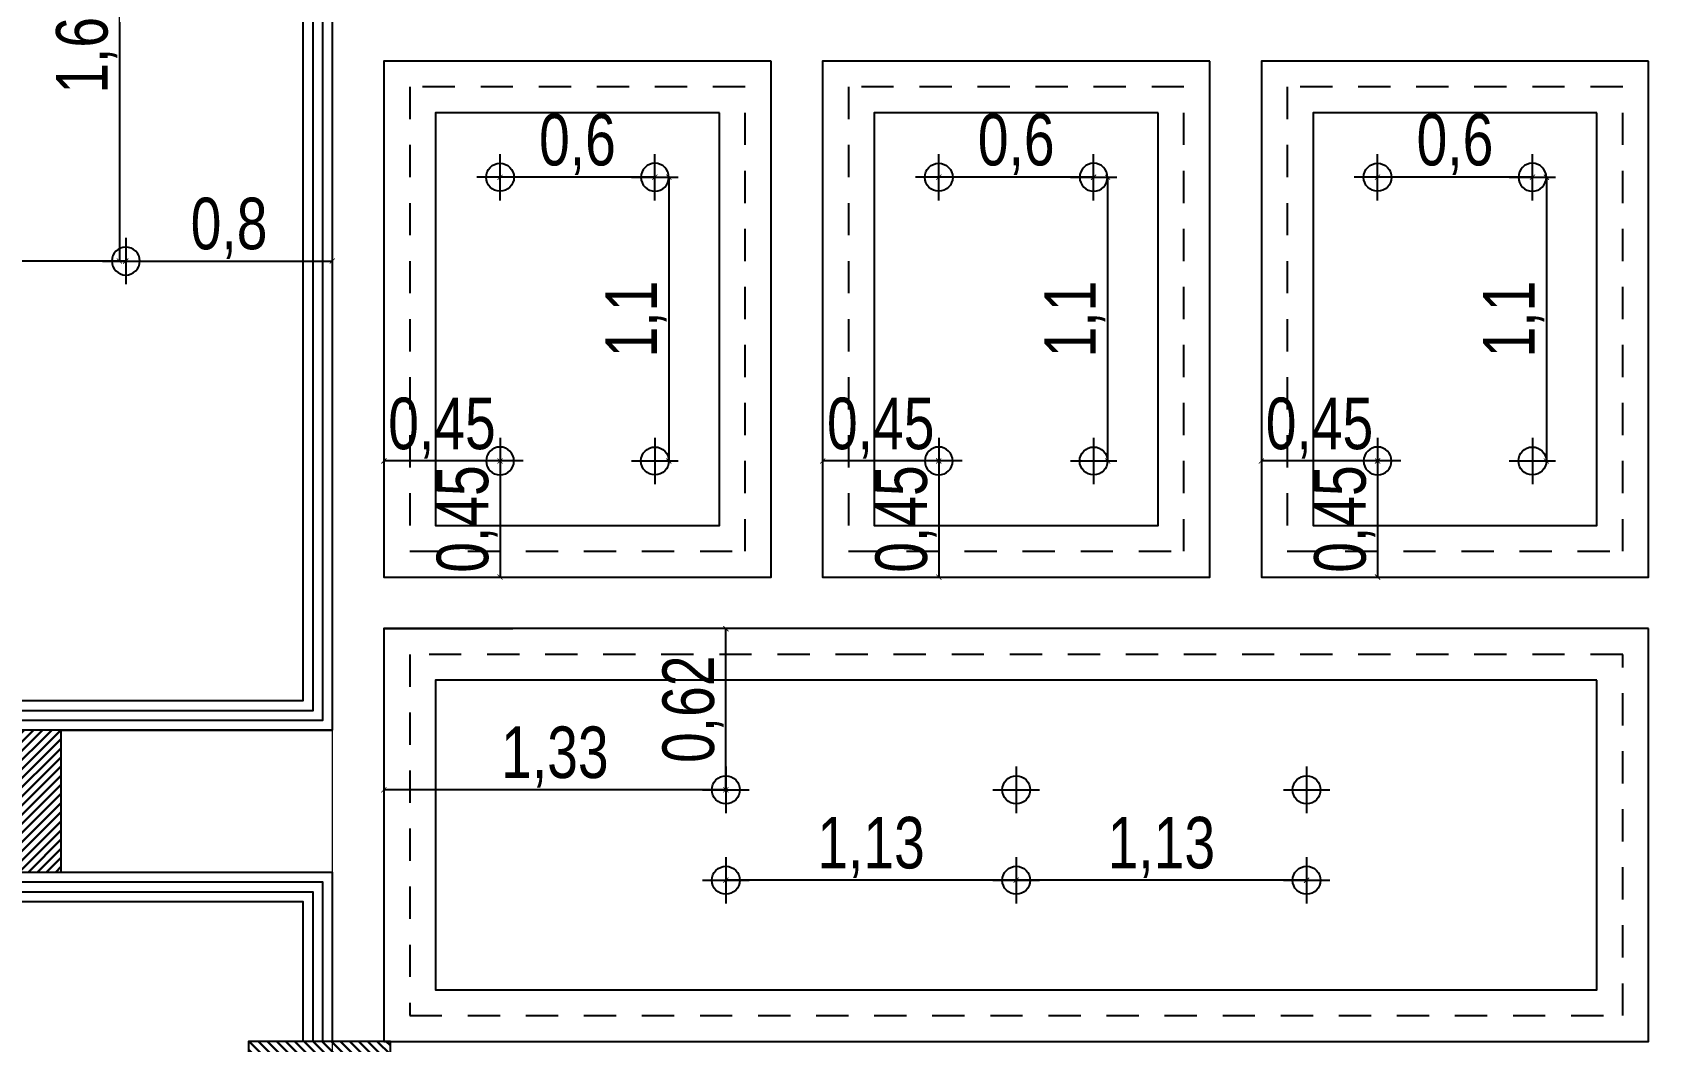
# Model space of a CAD drawing. Header units: inches. Extents: x -279 to 561, y -345 to 342.
# Drawn here: x -215.57 to -209.25, y 94.85 to 98.76 of the extents above; entities that cross this region are included whole.
import ezdxf

# ---------------------------------------------------------------- set-up
doc = ezdxf.new("R2010")
doc.units = ezdxf.units.IN
doc.header["$LTSCALE"] = 0.5
doc.header["$MEASUREMENT"] = 0
doc.linetypes.add('DASHED2', pattern=[0.375, 0.25, -0.125])
for name, color, linetype, lineweight in [('.', 14, 'Continuous', 9), ('A-DETL-MBND', 5, 'Continuous', 9), ('A-WALL', 113, 'Continuous', 13), ('columns', 5, 'Continuous', 30)]:
    doc.layers.add(name, color=color, linetype=linetype, lineweight=lineweight)
for name, color, linetype in [('ceiling', 4, 'Continuous'), ('CEILING FIXTURES LEGENDS$0$E-LTG', 1, 'Continuous'), ('COULMN', 5, 'Continuous'), ('S-DIM', 7, 'Continuous'), ('WAL', 7, 'Continuous')]:
    doc.layers.add(name, color=color, linetype=linetype)
doc.styles.add('ROM', font='AGENCYR.TTF', dxfattribs={"width": 0.8})
doc.styles.get("Standard").update_dxf_attribs({"font": 'arial.ttf'})
doc.dimstyles.new('Copy(9) of ISO-25', dxfattribs={"dimtxt": 0.2, "dimasz": 0.02, "dimexe": 0.05, "dimexo": 0.05, "dimgap": 0.02, "dimtad": 1, "dimtxsty": 'ROM', "dimblk": 'ARCHTICK', "dimcen": 0.03, "dimse1": 1, "dimse2": 1, "dimclrd": 248, "dimclrt": 248, "dimadec": 0, "dimazin": 0, "dimtfac": 1, "dimtmove": 0, "dimatfit": 3, "dimldrblk": 'DOT', "dimfxl": 1, "dimarcsym": 0})
doc.dimstyles.get("Standard").update_dxf_attribs({"dimtxt": 0.18, "dimasz": 0.18, "dimexe": 0.18, "dimexo": 0.0625, "dimgap": 0.09, "dimtad": 0, "dimtih": 1, "dimtoh": 1, "dimzin": 0, "dimdsep": 46, "dimtxsty": 'Standard', "dimcen": 0.09, "dimadec": 0, "dimazin": 0, "dimtfac": 1, "dimtofl": 0, "dimtmove": 0, "dimatfit": 3, "dimfxl": 1, "dimtolj": 1, "dimtzin": 0, "dimarcsym": 0})

# ---------------------------------------------------------------- blocks, each defined once
blk = doc.blocks.new('fbv b')
at = {"layer": '.'}
h = blk.add_hatch(dxfattribs=at)
h.set_pattern_fill('ANSI31', color=8, scale=0.05)
h.set_pattern_definition([(45, (33, 0), (-0.1122532, 0.1122532), [])])
h.paths.add_polyline_path([(1.1274, 9.1587), (-18.8526, 9.1587), (-18.8526, -15.8413), (1.1274, -15.8413)])
h.paths.add_polyline_path([(0.8774, -15.5913), (-18.6026, -15.5913), (-18.6026, 8.9087), (0.8774, 8.9087)], flags=16)
at = {"layer": 'columns'}
h = blk.add_hatch(dxfattribs=at)
h.set_pattern_fill('ANSI31', color=6, scale=0.2, angle=-1080)
h.set_pattern_definition([(44.999999994, (-401352.823026, -809058.279867), (-0.01767766952786, 0.0176776695315), [])])
h.paths.add_polyline_path([(-11.1626, -4.4663), (-11.3626, -4.4663), (-11.3626, -5.0163), (-11.1626, -5.0163)])
at = {"layer": 'columns', "true_color": 0x105689}
h = blk.add_hatch(dxfattribs=at)
h.set_pattern_fill('ANSI31', color=146, scale=0.2, angle=-1170)
h.set_pattern_definition([(314.999999994, (-809065.832293, 401335.719137), (0.0176776695315, 0.01767766952786), [])])
h.paths.add_polyline_path([(-12.0187, -5.9413), (-12.0187, -5.7413), (-12.5687, -5.7413), (-12.5687, -5.9413)])
at = {"layer": 'COULMN', "color": 6}
blk.add_lwpolyline([(-11.1626, -4.4663), (-11.3626, -4.4663), (-11.3626, -5.0163), (-11.1626, -5.0163)], close=True, dxfattribs=at)
at = {"layer": 'COULMN'}
blk.add_lwpolyline([(-12.0187, -5.9413), (-12.0187, -5.7413), (-12.5687, -5.7413), (-12.5687, -5.9413)], close=True, dxfattribs=at)
blk = doc.blocks.new('l')
at = {"layer": 'CEILING FIXTURES LEGENDS$0$E-LTG'}
for p, q in [((54.452, -60.4591), (54.452, -60.6391)), ((54.362, -60.5491), (54.542, -60.5491))]:
    blk.add_line(p, q, dxfattribs=at)
blk.add_circle((54.452, -60.5491), 0.0541, dxfattribs=at)
blk = doc.blocks.new('_ArchTick')
at = {"color": 0, "linetype": 'ByBlock', "const_width": 0.15}
blk.add_lwpolyline([(-0.5, -0.5), (0.5, 0.5)], dxfattribs=at)
blk = doc.blocks.new('*D137')
at = {"layer": 'Defpoints', "color": 0, "transparency": 16777216}
for p in [(-216.7113, 97.8765), (-216.7113, 97.8765), (-215.2113, 97.8765)]:
    blk.add_point(p, dxfattribs=at)
at = {"layer": 'WAL', "color": 248, "lineweight": -2, "transparency": 16777216}
blk.add_line((-215.2113, 97.8765), (-216.7113, 97.8765), dxfattribs=at)
at = {"layer": 'WAL', "color": 248, "lineweight": -2, "transparency": 16777216, "xscale": 0.02, "yscale": 0.02, "zscale": 0.02, "rotation": 180}
blk.add_blockref('_ArchTick', (-216.7113, 97.8765), dxfattribs=at)
at = {"layer": 'WAL', "color": 248, "lineweight": -2, "transparency": 16777216, "xscale": 0.02, "yscale": 0.02, "zscale": 0.02}
blk.add_blockref('_ArchTick', (-215.2113, 97.8765), dxfattribs=at)
at = {"layer": 'WAL', "color": 248, "transparency": 16777216, "insert": (-215.9613, 98.0036), "char_height": 0.2, "attachment_point": 5, "style": 'ROM'}
blk.add_mtext('1,5', dxfattribs=at)
blk = doc.blocks.new('_DOT')
at = {"color": 0, "linetype": 'ByBlock'}
blk.add_line((-0.5, 0), (-1, 0), dxfattribs=at)
at = {"color": 0, "linetype": 'ByBlock', "const_width": 0.5}
blk.add_lwpolyline([(-0.25, 0, 1), (0.25, 0, 1)], format="xyb", close=True, dxfattribs=at)
blk = doc.blocks.new('*D138')
at = {"layer": 'Defpoints', "color": 0, "transparency": 16777216}
for p in [(-215.2113, 97.8765), (-214.4114, 97.8765), (-214.4114, 97.8765)]:
    blk.add_point(p, dxfattribs=at)
at = {"layer": 'WAL', "color": 248, "lineweight": -2, "transparency": 16777216}
blk.add_line((-215.2113, 97.8765), (-214.4114, 97.8765), dxfattribs=at)
at = {"layer": 'WAL', "color": 248, "lineweight": -2, "transparency": 16777216, "xscale": 0.02, "yscale": 0.02, "zscale": 0.02, "rotation": 180}
blk.add_blockref('_ArchTick', (-215.2113, 97.8765), dxfattribs=at)
at = {"layer": 'WAL', "color": 248, "lineweight": -2, "transparency": 16777216, "xscale": 0.02, "yscale": 0.02, "zscale": 0.02}
blk.add_blockref('_ArchTick', (-214.4114, 97.8765), dxfattribs=at)
at = {"layer": 'WAL', "color": 248, "transparency": 16777216, "insert": (-214.8113, 98.0036), "char_height": 0.2, "attachment_point": 5, "style": 'ROM'}
blk.add_mtext('0,8', dxfattribs=at)
blk = doc.blocks.new('*D139')
at = {"layer": 'Defpoints', "color": 0, "transparency": 16777216}
for p in [(-215.2361, 99.4715), (-215.2361, 97.8765), (-215.2361, 97.8765)]:
    blk.add_point(p, dxfattribs=at)
at = {"layer": 'WAL', "color": 248, "lineweight": -2, "transparency": 16777216}
blk.add_line((-215.2361, 99.4715), (-215.2361, 97.8765), dxfattribs=at)
at = {"layer": 'WAL', "color": 248, "lineweight": -2, "transparency": 16777216, "xscale": 0.02, "yscale": 0.02, "zscale": 0.02}
for p, rotation in [((-215.2361, 99.4715), 90), ((-215.2361, 97.8765), 270)]:
    blk.add_blockref('_ArchTick', p, dxfattribs=dict(at, rotation=rotation))
at = {"layer": 'WAL', "color": 248, "transparency": 16777216, "insert": (-215.3632, 98.674), "char_height": 0.2, "attachment_point": 5, "rotation": 90, "style": 'ROM'}
blk.add_mtext('1,6', dxfattribs=at)
blk = doc.blocks.new('*D419')
at = {"layer": 'Defpoints', "color": 0, "transparency": 16777216}
for p in [(-214.2114, 95.8267), (-214.2114, 95.8267), (-212.8864, 95.8267)]:
    blk.add_point(p, dxfattribs=at)
at = {"layer": 'WAL', "color": 248, "lineweight": -2, "transparency": 16777216}
blk.add_line((-212.8864, 95.8267), (-214.2114, 95.8267), dxfattribs=at)
at = {"layer": 'WAL', "color": 248, "lineweight": -2, "transparency": 16777216, "xscale": 0.02, "yscale": 0.02, "zscale": 0.02, "rotation": 180}
blk.add_blockref('_ArchTick', (-214.2114, 95.8267), dxfattribs=at)
at = {"layer": 'WAL', "color": 248, "lineweight": -2, "transparency": 16777216, "xscale": 0.02, "yscale": 0.02, "zscale": 0.02}
blk.add_blockref('_ArchTick', (-212.8864, 95.8267), dxfattribs=at)
at = {"layer": 'WAL', "color": 248, "transparency": 16777216, "insert": (-213.5489, 95.9538), "char_height": 0.2, "attachment_point": 5, "style": 'ROM'}
blk.add_mtext('1,33', dxfattribs=at)
blk = doc.blocks.new('*D420')
at = {"layer": 'Defpoints', "color": 0, "transparency": 16777216}
for p in [(-212.8864, 96.4515), (-212.8864, 96.4515), (-212.8864, 95.8267)]:
    blk.add_point(p, dxfattribs=at)
at = {"layer": 'WAL', "color": 248, "lineweight": -2, "transparency": 16777216}
blk.add_line((-212.8864, 95.8267), (-212.8864, 96.4515), dxfattribs=at)
at = {"layer": 'WAL', "color": 248, "lineweight": -2, "transparency": 16777216, "xscale": 0.02, "yscale": 0.02, "zscale": 0.02}
for p, rotation in [((-212.8864, 96.4515), 90), ((-212.8864, 95.8267), 270)]:
    blk.add_blockref('_ArchTick', p, dxfattribs=dict(at, rotation=rotation))
at = {"layer": 'WAL', "color": 248, "transparency": 16777216, "insert": (-213.0135, 96.1391), "char_height": 0.2, "attachment_point": 5, "rotation": 90, "style": 'ROM'}
blk.add_mtext('0,62', dxfattribs=at)
blk = doc.blocks.new('*D421')
at = {"layer": 'Defpoints', "color": 0, "transparency": 16777216}
for p in [(-211.7614, 95.4763), (-211.7614, 95.4763), (-210.6364, 95.4763)]:
    blk.add_point(p, dxfattribs=at)
at = {"layer": 'WAL', "color": 248, "lineweight": -2, "transparency": 16777216}
blk.add_line((-210.6364, 95.4763), (-211.7614, 95.4763), dxfattribs=at)
at = {"layer": 'WAL', "color": 248, "lineweight": -2, "transparency": 16777216, "xscale": 0.02, "yscale": 0.02, "zscale": 0.02, "rotation": 180}
blk.add_blockref('_ArchTick', (-211.7614, 95.4763), dxfattribs=at)
at = {"layer": 'WAL', "color": 248, "lineweight": -2, "transparency": 16777216, "xscale": 0.02, "yscale": 0.02, "zscale": 0.02}
blk.add_blockref('_ArchTick', (-210.6364, 95.4763), dxfattribs=at)
at = {"layer": 'WAL', "color": 248, "transparency": 16777216, "insert": (-211.1989, 95.6034), "char_height": 0.2, "attachment_point": 5, "style": 'ROM'}
blk.add_mtext('1,13', dxfattribs=at)
blk = doc.blocks.new('*D422')
at = {"layer": 'Defpoints', "color": 0, "transparency": 16777216}
for p in [(-212.8864, 95.4763), (-212.8864, 95.4763), (-211.7614, 95.4763)]:
    blk.add_point(p, dxfattribs=at)
at = {"layer": 'WAL', "color": 248, "lineweight": -2, "transparency": 16777216}
blk.add_line((-211.7614, 95.4763), (-212.8864, 95.4763), dxfattribs=at)
at = {"layer": 'WAL', "color": 248, "lineweight": -2, "transparency": 16777216, "xscale": 0.02, "yscale": 0.02, "zscale": 0.02, "rotation": 180}
blk.add_blockref('_ArchTick', (-212.8864, 95.4763), dxfattribs=at)
at = {"layer": 'WAL', "color": 248, "lineweight": -2, "transparency": 16777216, "xscale": 0.02, "yscale": 0.02, "zscale": 0.02}
blk.add_blockref('_ArchTick', (-211.7614, 95.4763), dxfattribs=at)
at = {"layer": 'WAL', "color": 248, "transparency": 16777216, "insert": (-212.3239, 95.6034), "char_height": 0.2, "attachment_point": 5, "style": 'ROM'}
blk.add_mtext('1,13', dxfattribs=at)
blk = doc.blocks.new('*D423')
at = {"layer": 'Defpoints', "color": 0, "transparency": 16777216}
for p in [(-213.7614, 98.2015), (-213.7614, 98.2015), (-213.1614, 98.2015)]:
    blk.add_point(p, dxfattribs=at)
at = {"layer": 'WAL', "color": 248, "lineweight": -2, "transparency": 16777216}
blk.add_line((-213.1614, 98.2015), (-213.7614, 98.2015), dxfattribs=at)
at = {"layer": 'WAL', "color": 248, "lineweight": -2, "transparency": 16777216, "xscale": 0.02, "yscale": 0.02, "zscale": 0.02, "rotation": 180}
blk.add_blockref('_ArchTick', (-213.7614, 98.2015), dxfattribs=at)
at = {"layer": 'WAL', "color": 248, "lineweight": -2, "transparency": 16777216, "xscale": 0.02, "yscale": 0.02, "zscale": 0.02}
blk.add_blockref('_ArchTick', (-213.1614, 98.2015), dxfattribs=at)
at = {"layer": 'WAL', "color": 248, "transparency": 16777216, "insert": (-213.4614, 98.3286), "char_height": 0.2, "attachment_point": 5, "style": 'ROM'}
blk.add_mtext('0,6', dxfattribs=at)
blk = doc.blocks.new('*D424')
at = {"layer": 'Defpoints', "color": 0, "transparency": 16777216}
for p in [(-213.1614, 98.2015), (-213.1614, 97.1015), (-213.1073, 97.1015)]:
    blk.add_point(p, dxfattribs=at)
at = {"layer": 'WAL', "color": 248, "lineweight": -2, "transparency": 16777216}
blk.add_line((-213.1073, 98.2015), (-213.1073, 97.1015), dxfattribs=at)
at = {"layer": 'WAL', "color": 248, "lineweight": -2, "transparency": 16777216, "xscale": 0.02, "yscale": 0.02, "zscale": 0.02}
for p, rotation in [((-213.1073, 98.2015), 90), ((-213.1073, 97.1015), 270)]:
    blk.add_blockref('_ArchTick', p, dxfattribs=dict(at, rotation=rotation))
at = {"layer": 'WAL', "color": 248, "transparency": 16777216, "insert": (-213.2344, 97.6515), "char_height": 0.2, "attachment_point": 5, "rotation": 90, "style": 'ROM'}
blk.add_mtext('1,1', dxfattribs=at)
blk = doc.blocks.new('*D425')
at = {"layer": 'Defpoints', "color": 0, "transparency": 16777216}
for p in [(-213.7614, 97.1015), (-213.7614, 96.6515), (-213.7614, 96.6515)]:
    blk.add_point(p, dxfattribs=at)
at = {"layer": 'WAL', "color": 248, "lineweight": -2, "transparency": 16777216}
blk.add_line((-213.7614, 97.1015), (-213.7614, 96.6515), dxfattribs=at)
at = {"layer": 'WAL', "color": 248, "lineweight": -2, "transparency": 16777216, "xscale": 0.02, "yscale": 0.02, "zscale": 0.02}
for p, rotation in [((-213.7614, 97.1015), 90), ((-213.7614, 96.6515), 270)]:
    blk.add_blockref('_ArchTick', p, dxfattribs=dict(at, rotation=rotation))
at = {"layer": 'WAL', "color": 248, "transparency": 16777216, "insert": (-213.8885, 96.8765), "char_height": 0.2, "attachment_point": 5, "rotation": 90, "style": 'ROM'}
blk.add_mtext('0,45', dxfattribs=at)
blk = doc.blocks.new('*D426')
at = {"layer": 'Defpoints', "color": 0, "transparency": 16777216}
for p in [(-214.2114, 97.1015), (-214.2114, 97.1015), (-213.7614, 97.1015)]:
    blk.add_point(p, dxfattribs=at)
at = {"layer": 'WAL', "color": 248, "lineweight": -2, "transparency": 16777216}
blk.add_line((-213.7614, 97.1015), (-214.2114, 97.1015), dxfattribs=at)
at = {"layer": 'WAL', "color": 248, "lineweight": -2, "transparency": 16777216, "xscale": 0.02, "yscale": 0.02, "zscale": 0.02, "rotation": 180}
blk.add_blockref('_ArchTick', (-214.2114, 97.1015), dxfattribs=at)
at = {"layer": 'WAL', "color": 248, "lineweight": -2, "transparency": 16777216, "xscale": 0.02, "yscale": 0.02, "zscale": 0.02}
blk.add_blockref('_ArchTick', (-213.7614, 97.1015), dxfattribs=at)
at = {"layer": 'WAL', "color": 248, "transparency": 16777216, "insert": (-213.9864, 97.2286), "char_height": 0.2, "attachment_point": 5, "style": 'ROM'}
blk.add_mtext('0,45', dxfattribs=at)
blk = doc.blocks.new('*D427')
at = {"layer": 'Defpoints', "color": 0, "transparency": 16777216}
for p in [(-212.0614, 98.2015), (-212.0614, 98.2015), (-211.4614, 98.2015)]:
    blk.add_point(p, dxfattribs=at)
at = {"layer": 'WAL', "color": 248, "lineweight": -2, "transparency": 16777216}
blk.add_line((-211.4614, 98.2015), (-212.0614, 98.2015), dxfattribs=at)
at = {"layer": 'WAL', "color": 248, "lineweight": -2, "transparency": 16777216, "xscale": 0.02, "yscale": 0.02, "zscale": 0.02, "rotation": 180}
blk.add_blockref('_ArchTick', (-212.0614, 98.2015), dxfattribs=at)
at = {"layer": 'WAL', "color": 248, "lineweight": -2, "transparency": 16777216, "xscale": 0.02, "yscale": 0.02, "zscale": 0.02}
blk.add_blockref('_ArchTick', (-211.4614, 98.2015), dxfattribs=at)
at = {"layer": 'WAL', "color": 248, "transparency": 16777216, "insert": (-211.7614, 98.3286), "char_height": 0.2, "attachment_point": 5, "style": 'ROM'}
blk.add_mtext('0,6', dxfattribs=at)
blk = doc.blocks.new('*D372')
at = {"layer": 'Defpoints', "color": 0, "transparency": 16777216}
for p in [(-211.4614, 98.2015), (-211.4614, 97.1015), (-211.4073, 97.1015)]:
    blk.add_point(p, dxfattribs=at)
at = {"layer": 'WAL', "color": 248, "lineweight": -2, "transparency": 16777216}
blk.add_line((-211.4073, 98.2015), (-211.4073, 97.1015), dxfattribs=at)
at = {"layer": 'WAL', "color": 248, "lineweight": -2, "transparency": 16777216, "xscale": 0.02, "yscale": 0.02, "zscale": 0.02}
for p, rotation in [((-211.4073, 98.2015), 90), ((-211.4073, 97.1015), 270)]:
    blk.add_blockref('_ArchTick', p, dxfattribs=dict(at, rotation=rotation))
at = {"layer": 'WAL', "color": 248, "transparency": 16777216, "insert": (-211.5344, 97.6515), "char_height": 0.2, "attachment_point": 5, "rotation": 90, "style": 'ROM'}
blk.add_mtext('1,1', dxfattribs=at)
blk = doc.blocks.new('*D373')
at = {"layer": 'Defpoints', "color": 0, "transparency": 16777216}
for p in [(-212.0614, 97.1015), (-212.0614, 96.6515), (-212.0614, 96.6515)]:
    blk.add_point(p, dxfattribs=at)
at = {"layer": 'WAL', "color": 248, "lineweight": -2, "transparency": 16777216}
blk.add_line((-212.0614, 97.1015), (-212.0614, 96.6515), dxfattribs=at)
at = {"layer": 'WAL', "color": 248, "lineweight": -2, "transparency": 16777216, "xscale": 0.02, "yscale": 0.02, "zscale": 0.02}
for p, rotation in [((-212.0614, 97.1015), 90), ((-212.0614, 96.6515), 270)]:
    blk.add_blockref('_ArchTick', p, dxfattribs=dict(at, rotation=rotation))
at = {"layer": 'WAL', "color": 248, "transparency": 16777216, "insert": (-212.1885, 96.8765), "char_height": 0.2, "attachment_point": 5, "rotation": 90, "style": 'ROM'}
blk.add_mtext('0,45', dxfattribs=at)
blk = doc.blocks.new('*D374')
at = {"layer": 'Defpoints', "color": 0, "transparency": 16777216}
for p in [(-212.5114, 97.1015), (-212.5114, 97.1015), (-212.0614, 97.1015)]:
    blk.add_point(p, dxfattribs=at)
at = {"layer": 'WAL', "color": 248, "lineweight": -2, "transparency": 16777216}
blk.add_line((-212.0614, 97.1015), (-212.5114, 97.1015), dxfattribs=at)
at = {"layer": 'WAL', "color": 248, "lineweight": -2, "transparency": 16777216, "xscale": 0.02, "yscale": 0.02, "zscale": 0.02, "rotation": 180}
blk.add_blockref('_ArchTick', (-212.5114, 97.1015), dxfattribs=at)
at = {"layer": 'WAL', "color": 248, "lineweight": -2, "transparency": 16777216, "xscale": 0.02, "yscale": 0.02, "zscale": 0.02}
blk.add_blockref('_ArchTick', (-212.0614, 97.1015), dxfattribs=at)
at = {"layer": 'WAL', "color": 248, "transparency": 16777216, "insert": (-212.2864, 97.2286), "char_height": 0.2, "attachment_point": 5, "style": 'ROM'}
blk.add_mtext('0,45', dxfattribs=at)
blk = doc.blocks.new('*D375')
at = {"layer": 'Defpoints', "color": 0, "transparency": 16777216}
for p in [(-210.3614, 98.2015), (-210.3614, 98.2015), (-209.7614, 98.2015)]:
    blk.add_point(p, dxfattribs=at)
at = {"layer": 'WAL', "color": 248, "lineweight": -2, "transparency": 16777216}
blk.add_line((-209.7614, 98.2015), (-210.3614, 98.2015), dxfattribs=at)
at = {"layer": 'WAL', "color": 248, "lineweight": -2, "transparency": 16777216, "xscale": 0.02, "yscale": 0.02, "zscale": 0.02, "rotation": 180}
blk.add_blockref('_ArchTick', (-210.3614, 98.2015), dxfattribs=at)
at = {"layer": 'WAL', "color": 248, "lineweight": -2, "transparency": 16777216, "xscale": 0.02, "yscale": 0.02, "zscale": 0.02}
blk.add_blockref('_ArchTick', (-209.7614, 98.2015), dxfattribs=at)
at = {"layer": 'WAL', "color": 248, "transparency": 16777216, "insert": (-210.0614, 98.3286), "char_height": 0.2, "attachment_point": 5, "style": 'ROM'}
blk.add_mtext('0,6', dxfattribs=at)
blk = doc.blocks.new('*D376')
at = {"layer": 'Defpoints', "color": 0, "transparency": 16777216}
for p in [(-209.7614, 98.2015), (-209.7614, 97.1015), (-209.7073, 97.1015)]:
    blk.add_point(p, dxfattribs=at)
at = {"layer": 'WAL', "color": 248, "lineweight": -2, "transparency": 16777216}
blk.add_line((-209.7073, 98.2015), (-209.7073, 97.1015), dxfattribs=at)
at = {"layer": 'WAL', "color": 248, "lineweight": -2, "transparency": 16777216, "xscale": 0.02, "yscale": 0.02, "zscale": 0.02}
for p, rotation in [((-209.7073, 98.2015), 90), ((-209.7073, 97.1015), 270)]:
    blk.add_blockref('_ArchTick', p, dxfattribs=dict(at, rotation=rotation))
at = {"layer": 'WAL', "color": 248, "transparency": 16777216, "insert": (-209.8344, 97.6515), "char_height": 0.2, "attachment_point": 5, "rotation": 90, "style": 'ROM'}
blk.add_mtext('1,1', dxfattribs=at)
blk = doc.blocks.new('*D377')
at = {"layer": 'Defpoints', "color": 0, "transparency": 16777216}
for p in [(-210.3614, 97.1015), (-210.3614, 96.6515), (-210.3614, 96.6515)]:
    blk.add_point(p, dxfattribs=at)
at = {"layer": 'WAL', "color": 248, "lineweight": -2, "transparency": 16777216}
blk.add_line((-210.3614, 97.1015), (-210.3614, 96.6515), dxfattribs=at)
at = {"layer": 'WAL', "color": 248, "lineweight": -2, "transparency": 16777216, "xscale": 0.02, "yscale": 0.02, "zscale": 0.02}
for p, rotation in [((-210.3614, 97.1015), 90), ((-210.3614, 96.6515), 270)]:
    blk.add_blockref('_ArchTick', p, dxfattribs=dict(at, rotation=rotation))
at = {"layer": 'WAL', "color": 248, "transparency": 16777216, "insert": (-210.4885, 96.8765), "char_height": 0.2, "attachment_point": 5, "rotation": 90, "style": 'ROM'}
blk.add_mtext('0,45', dxfattribs=at)
blk = doc.blocks.new('*D378')
at = {"layer": 'Defpoints', "color": 0, "transparency": 16777216}
for p in [(-210.8114, 97.1015), (-210.8114, 97.1015), (-210.3614, 97.1015)]:
    blk.add_point(p, dxfattribs=at)
at = {"layer": 'WAL', "color": 248, "lineweight": -2, "transparency": 16777216}
blk.add_line((-210.3614, 97.1015), (-210.8114, 97.1015), dxfattribs=at)
at = {"layer": 'WAL', "color": 248, "lineweight": -2, "transparency": 16777216, "xscale": 0.02, "yscale": 0.02, "zscale": 0.02, "rotation": 180}
blk.add_blockref('_ArchTick', (-210.8114, 97.1015), dxfattribs=at)
at = {"layer": 'WAL', "color": 248, "lineweight": -2, "transparency": 16777216, "xscale": 0.02, "yscale": 0.02, "zscale": 0.02}
blk.add_blockref('_ArchTick', (-210.3614, 97.1015), dxfattribs=at)
at = {"layer": 'WAL', "color": 248, "transparency": 16777216, "insert": (-210.5864, 97.2286), "char_height": 0.2, "attachment_point": 5, "style": 'ROM'}
blk.add_mtext('0,45', dxfattribs=at)
blk = doc.blocks.new('*D1071')
at = {"color": 0, "linetype": 'ByBlock', "lineweight": -2, "transparency": 16777216}
for p, q in [((558.6522, 342.2788), (558.6522, 342.4729)), ((560.6522, 342.2788), (560.6522, 342.4729)), ((558.8322, 342.2929), (559.1722, 342.2929)), ((560.4722, 342.2929), (560.1322, 342.2929))]:
    blk.add_line(p, q, dxfattribs=at)
at = {"color": 0, "linetype": 'ByBlock', "transparency": 16777216}
for points in [[(558.8322, 342.3229), (558.8322, 342.2629), (558.6522, 342.2929)], [(560.4722, 342.3229), (560.4722, 342.2629), (560.6522, 342.2929)]]:
    blk.add_solid(points, dxfattribs=at)
at = {"layer": 'Defpoints', "color": 0, "linetype": 'ByBlock', "transparency": 16777216}
for p in [(560.6522, 342.2929), (558.6522, 342.2163), (560.6522, 342.2163)]:
    blk.add_point(p, dxfattribs=at)
at = {"layer": 'Defpoints', "color": 0, "ltscale": 0.5, "transparency": 16777216}
for p in [(-209.5, -305.36), (-209.5, -305.81), (-209.5, -305.81)]:
    blk.add_point(p, dxfattribs=at)
at = {"layer": 'S-DIM', "color": 0, "lineweight": -2, "ltscale": 0.5, "transparency": 16777216}
for p, q in [((-209.5, -305.18), (-209.5, -305)), ((-209.5625, -305.36), (-209.68, -305.36)), ((-209.5625, -305.81), (-209.68, -305.81)), ((-209.5, -305.99), (-209.5, -306.17))]:
    blk.add_line(p, q, dxfattribs=at)
at = {"layer": 'S-DIM', "color": 0, "ltscale": 0.5, "transparency": 16777216}
for points in [[(-209.53, -305.18), (-209.47, -305.18), (-209.5, -305.36)], [(-209.53, -305.99), (-209.47, -305.99), (-209.5, -305.81)]]:
    blk.add_solid(points, dxfattribs=at)
at = {"color": 0, "linetype": 'ByBlock', "transparency": 16777216, "insert": (559.6522, 342.2929), "char_height": 0.18, "attachment_point": 5}
blk.add_mtext('\\A1;2.0000', dxfattribs=at)
at = {"layer": 'S-DIM', "color": 0, "ltscale": 0.5, "transparency": 16777216, "insert": (-209.5, -305.585), "char_height": 0.18, "attachment_point": 5}
blk.add_mtext('\\A1;0.45', dxfattribs=at)

msp = doc.modelspace()

# ---------------------------------------------------------------- linework, layer by layer
for p, q in [((-214.2114, 96.4515), (-213.7114, 96.4515)), ((-215.4614, 96.0576), (-214.4114, 96.0576)), ((-215.4614, 95.5076), (-214.4114, 95.5076))]:
    msp.add_line(p, q)
msp.add_lwpolyline([(-214.1864, 94.6515), (-206.4114, 94.6515), (-206.4114, 82.5615), (-215.1114, 82.5615), (-215.1114, 84.5615), (-215.6614, 84.5615), (-215.6614, 82.5615), (-217.4136, 82.5615), (-217.4136, 84.3615), (-219.5636, 84.3615), (-219.5636, 82.5615), (-225.3614, 82.5615), (-225.3614, 102.1415), (-214.4114, 102.1415), (-214.4114, 100.3415), (-215.6614, 100.3415), (-215.6614, 100.1415), (-214.4114, 100.1415), (-214.4114, 96.0576), (-215.6614, 96.0576), (-215.6614, 95.5076), (-214.4114, 95.5076), (-214.4114, 94.8515)])
for points in [[(-212.7114, 98.6515), (-214.2114, 98.6515), (-214.2114, 96.6515), (-212.7114, 96.6515)], [(-211.0114, 98.6515), (-212.5114, 98.6515), (-212.5114, 96.6515), (-211.0114, 96.6515)], [(-209.3114, 98.6515), (-210.8114, 98.6515), (-210.8114, 96.6515), (-209.3114, 96.6515)], [(-209.3114, 96.4515), (-214.2114, 96.4515), (-214.2114, 94.8515), (-209.3114, 94.8515)]]:
    msp.add_lwpolyline(points, close=True)
at = {"layer": 'A-DETL-MBND', "color": 251, "true_color": 0x636466}
for p, q in [((-214.2114, 98.6515), (-214.2114, 97.7915)), ((-213.3875, 98.6515), (-214.2114, 98.6515)), ((-211.8114, 98.6515), (-211.0114, 98.6515)), ((-211.0114, 98.6515), (-211.0114, 97.7915)), ((-209.9114, 98.6515), (-209.3114, 98.6515)), ((-209.3114, 98.6515), (-209.3114, 96.6515)), ((-209.3114, 96.6515), (-210.8114, 96.6515))]:
    msp.add_line(p, q, dxfattribs=at)
at = {"layer": 'A-WALL', "color": 7}
for p, q in [((-214.4114, 101.1015), (-214.4114, 94.6515)), ((-214.2114, 96.6515), (-214.2114, 98.6515)), ((-214.2114, 98.6515), (-212.7114, 98.6515)), ((-212.7114, 98.6515), (-212.7114, 96.6515)), ((-212.5114, 96.6515), (-212.5114, 98.6515)), ((-212.5114, 98.6515), (-211.0114, 98.6515)), ((-211.0114, 98.6515), (-211.0114, 96.6515)), ((-210.8114, 96.6515), (-210.8114, 98.6515)), ((-210.8114, 98.6515), (-209.3114, 98.6515)), ((-209.3114, 98.6515), (-209.3114, 96.6515)), ((-213.6114, 96.6515), (-214.2114, 96.6515)), ((-212.7114, 96.6515), (-213.6114, 96.6515)), ((-212.4114, 96.6515), (-212.5114, 96.6515)), ((-211.0114, 96.6515), (-212.4114, 96.6515)), ((-209.3114, 96.6515), (-210.8114, 96.6515)), ((-214.2114, 96.4515), (-213.6114, 96.4515)), ((-214.2114, 94.8515), (-214.2114, 96.4515)), ((-213.6114, 96.4515), (-211.6114, 96.4515)), ((-211.6114, 96.4515), (-210.8114, 96.4515)), ((-210.8114, 96.4515), (-209.3114, 96.4515)), ((-209.3114, 96.4515), (-209.3114, 95.4377)), ((-209.3114, 95.4377), (-209.3114, 94.8515)), ((-211.0114, 94.8515), (-214.2114, 94.8515)), ((-210.6114, 94.8515), (-211.0114, 94.8515)), ((-209.3114, 94.8515), (-210.6114, 94.8515))]:
    msp.add_line(p, q, dxfattribs=at)
at = {"layer": 'ceiling'}
for points in [[(-214.1864, 94.6136), (-206.4493, 94.6136), (-206.4493, 82.5995), (-215.0735, 82.5995), (-215.0735, 84.5995), (-215.6993, 84.5995), (-215.6993, 82.5995), (-217.3757, 82.5995), (-217.3757, 84.3995), (-219.6015, 84.3995), (-219.6015, 82.5995), (-225.3235, 82.5995), (-225.3235, 102.1036), (-214.4493, 102.1036), (-214.4493, 100.3795), (-215.6993, 100.3795), (-215.6993, 100.1036), (-214.4493, 100.1036), (-214.4493, 96.0955), (-215.6993, 96.0955), (-215.6993, 95.4697), (-214.4493, 95.4697), (-214.4493, 94.8515)], [(-214.1864, 94.5757), (-206.4872, 94.5757), (-206.4872, 82.6374), (-215.0356, 82.6374), (-215.0356, 84.6374), (-215.7372, 84.6374), (-215.7372, 82.6374), (-217.3378, 82.6374), (-217.3378, 84.4374), (-219.6394, 84.4374), (-219.6394, 82.6374), (-225.2856, 82.6374), (-225.2856, 102.0657), (-214.4872, 102.0657), (-214.4872, 100.4174), (-215.7372, 100.4174), (-215.7372, 100.0657), (-214.4872, 100.0657), (-214.4872, 96.1334), (-215.7372, 96.1334), (-215.7372, 95.4318), (-214.4872, 95.4318), (-214.4872, 94.8515)], [(-214.1864, 94.5378), (-206.5251, 94.5378), (-206.5251, 82.6753), (-214.9977, 82.6753), (-214.9977, 84.6753), (-215.7751, 84.6753), (-215.7751, 82.6753), (-217.2999, 82.6753), (-217.2999, 84.4753), (-219.6773, 84.4753), (-219.6773, 82.6753), (-225.2477, 82.6753), (-225.2477, 102.0278), (-214.5251, 102.0278), (-214.5251, 100.4553), (-215.7751, 100.4553), (-215.7751, 100.0278), (-214.5251, 100.0278), (-214.5251, 96.1713), (-215.7751, 96.1713), (-215.7751, 95.3939), (-214.5251, 95.3939), (-214.5251, 94.8515)]]:
    msp.add_lwpolyline(points, dxfattribs=at)
at = {"layer": 'ceiling', "linetype": 'DASHED2'}
for points in [[(-212.8114, 98.5515), (-214.1114, 98.5515), (-214.1114, 96.7515), (-212.8114, 96.7515)], [(-211.1114, 98.5515), (-212.4114, 98.5515), (-212.4114, 96.7515), (-211.1114, 96.7515)], [(-209.4114, 98.5515), (-210.7114, 98.5515), (-210.7114, 96.7515), (-209.4114, 96.7515)], [(-209.4114, 96.3515), (-214.1114, 96.3515), (-214.1114, 94.9515), (-209.4114, 94.9515)]]:
    msp.add_lwpolyline(points, close=True, dxfattribs=at)
at = {"layer": 'ceiling'}
for points in [[(-212.9114, 98.4515), (-214.0114, 98.4515), (-214.0114, 96.8515), (-212.9114, 96.8515)], [(-211.2114, 98.4515), (-212.3114, 98.4515), (-212.3114, 96.8515), (-211.2114, 96.8515)], [(-209.5114, 98.4515), (-210.6114, 98.4515), (-210.6114, 96.8515), (-209.5114, 96.8515)], [(-209.5114, 96.2515), (-214.0114, 96.2515), (-214.0114, 95.0515), (-209.5114, 95.0515)]]:
    msp.add_lwpolyline(points, close=True, dxfattribs=at)

# ---------------------------------------------------------------- block references
at = {"layer": 'ceiling', "rotation": 180}
for p in [(-159.3094, 37.6524), (-159.3094, 37.6524), (-157.6094, 37.6524), (-157.6094, 37.6524), (-155.9094, 37.6524), (-155.9094, 37.6524)]:
    msp.add_blockref('l', p, dxfattribs=at)
at = {"layer": 'ceiling', "xscale": -1}
for p, rotation in [((-267.6134, 37.6524), 180), ((-267.6134, 37.6524), 180), ((-265.9134, 37.6524), 180), ((-265.9134, 37.6524), 180), ((-264.2134, 37.6524), 180), ((-264.2134, 37.6524), 180), ((-275.7604, 152.3285), 90)]:
    msp.add_blockref('l', p, dxfattribs=dict(at, rotation=rotation))
for p in [(-159.3094, 157.6506), (-159.3094, 157.6506), (-157.6094, 157.6506), (-157.6094, 157.6506), (-155.9094, 157.6506), (-155.9094, 157.6506)]:
    msp.add_blockref('l', p, dxfattribs=at)
at = {"layer": 'ceiling'}
for p in [(-267.6134, 157.6506), (-267.6134, 157.6506), (-265.9134, 157.6506), (-265.9134, 157.6506), (-264.2134, 157.6506), (-264.2134, 157.6506), (-267.3384, 156.3758), (-267.3384, 156.3758), (-266.2134, 156.3758), (-266.2134, 156.3758), (-265.0884, 156.3758), (-265.0884, 156.3758), (-267.3384, 156.0254), (-267.3384, 156.0254), (-266.2134, 156.0254), (-266.2134, 156.0254), (-265.0884, 156.0254), (-265.0884, 156.0254)]:
    msp.add_blockref('l', p, dxfattribs=at)
at = {"layer": 'WAL', "rotation": 270}
msp.add_blockref('fbv b', (-209.7201, 83.4889), dxfattribs=at)

# ---------------------------------------------------------------- dimensions: what is measured, and where the dimension line sits
at = {"layer": 'S-DIM', "ltscale": 0.5}
dim = msp.add_linear_dim(base=(-209.5, -305.81), p1=(-209.5, -305.36), p2=(-209.5, -305.81), angle=90, dimstyle='Standard', dxfattribs=at)
dim.commit()
dim.dimension.update_dxf_attribs({"geometry": '*D1071', "text_midpoint": (-209.5, -305.585)})
at = {"layer": 'WAL'}
for base, p1, p2, picture, middle in [((-215.2361470804, 97.8765391527), (-215.2361470804, 99.4715391527), (-215.2361470804, 97.8765391527), '*D139', (-215.3632216502, 98.6740391527)), ((-213.1073, 97.1015), (-213.1614, 98.2015), (-213.1614, 97.1015), '*D424', (-213.2344, 97.6515)), ((-211.4073, 97.1015), (-211.4614, 98.2015), (-211.4614, 97.1015), '*D372', (-211.5344, 97.6515)), ((-209.7073, 97.1015), (-209.7614, 98.2015), (-209.7614, 97.1015), '*D376', (-209.8344, 97.6515)), ((-213.7614, 96.6515), (-213.7614, 97.1015), (-213.7614, 96.6515), '*D425', (-213.8885, 96.8765)), ((-212.0614, 96.6515), (-212.0614, 97.1015), (-212.0614, 96.6515), '*D373', (-212.1885, 96.8765)), ((-210.3614, 96.6515), (-210.3614, 97.1015), (-210.3614, 96.6515), '*D377', (-210.4885, 96.8765)), ((-212.8864, 96.4515), (-212.8864, 95.8267), (-212.8864, 96.4515), '*D420', (-213.0135, 96.1391))]:
    dim = msp.add_linear_dim(base=base, p1=p1, p2=p2, angle=90, dimstyle='Copy(9) of ISO-25', dxfattribs=at)
    dim.commit()
    dim.dimension.update_dxf_attribs({"geometry": picture, "text_midpoint": middle})
for base, p1, p2, picture, middle in [((-213.7614, 98.2015), (-213.1614, 98.2015), (-213.7614, 98.2015), '*D423', (-213.4614, 98.3286)), ((-212.0614, 98.2015), (-211.4614, 98.2015), (-212.0614, 98.2015), '*D427', (-211.7614, 98.3286)), ((-210.3614, 98.2015), (-209.7614, 98.2015), (-210.3614, 98.2015), '*D375', (-210.0614, 98.3286)), ((-216.7113, 97.8765), (-215.2113, 97.8765), (-216.7113, 97.8765), '*D137', (-215.9613, 98.0036)), ((-214.4114, 97.8765), (-215.2113, 97.8765), (-214.4114, 97.8765), '*D138', (-214.8113, 98.0036)), ((-214.2114, 97.1015), (-213.7614, 97.1015), (-214.2114, 97.1015), '*D426', (-213.9864, 97.2286)), ((-212.5114, 97.1015), (-212.0614, 97.1015), (-212.5114, 97.1015), '*D374', (-212.2864, 97.2286)), ((-210.8114, 97.1015), (-210.3614, 97.1015), (-210.8114, 97.1015), '*D378', (-210.5864, 97.2286)), ((-214.211392769, 95.8267415819), (-212.886392769, 95.8267415819), (-214.211392769, 95.8267415819), '*D419', (-213.548892769, 95.9538161517)), ((-212.886392769, 95.4763367235), (-211.761392769, 95.4763367235), (-212.886392769, 95.4763367235), '*D422', (-212.323892769, 95.6034112933)), ((-211.761392769, 95.4763367235), (-210.636392769, 95.4763367235), (-211.761392769, 95.4763367235), '*D421', (-211.198892769, 95.6034112933))]:
    dim = msp.add_linear_dim(base=base, p1=p1, p2=p2, dimstyle='Copy(9) of ISO-25', dxfattribs=at)
    dim.commit()
    dim.dimension.update_dxf_attribs({"geometry": picture, "text_midpoint": middle})

doc.saveas('drawing.dxf')
